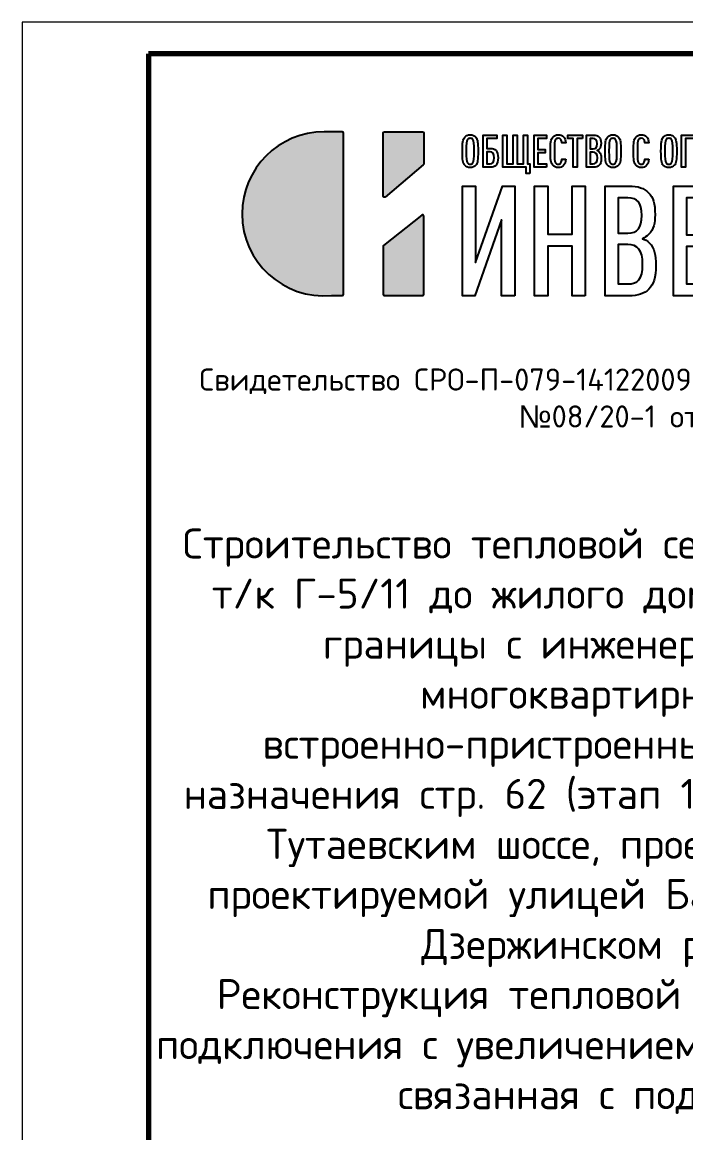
# Model space of a CAD drawing. Header units: millimetres. Extents: x 1601 to 14530, y 1157 to 12625.
# Drawn here: x 1876.7 to 1981.7, y 1921.9 to 2097.6 of the extents above; entities that cross this region are included whole.
import ezdxf

# ---------------------------------------------------------------- set-up
doc = ezdxf.new("R2010")
doc.units = ezdxf.units.MM
doc.layers.add('Основной', color=1, linetype='Continuous', lineweight=60)
doc.layers.add('Размерный', color=4, linetype='Continuous', lineweight=30)
doc.styles.add('-ISOCPEUR-', font='isocpeur.TTF')

# ---------------------------------------------------------------- blocks, each defined once
blk = doc.blocks.new('Лого')
h = blk.add_hatch(color=151)
h.set_gradient(color1=(158, 191, 227), color2=(46, 54, 92), tint=1, name='HEMISPHERICAL')
edge = h.paths.add_edge_path()
edge.add_spline(control_points=[(0.349, 0.494), (-0.191, 0.447), (-0.657, 0.871), (-0.657, 1.415), (-0.657, 1.415), (-0.657, 1.925), (-0.243, 2.339), (0.267, 2.339), (0.267, 2.339), (0.267, 2.339), (0.471, 2.339), (0.471, 2.339), (0.471, 2.339), (0.479, 2.339), (0.485, 2.333), (0.485, 2.325), (0.485, 2.325), (0.485, 2.325), (0.485, 0.508), (0.485, 0.508), (0.485, 0.508), (0.485, 0.5), (0.479, 0.494), (0.471, 0.494), (0.471, 0.494), (0.471, 0.494), (0.35, 0.494), (0.35, 0.494), (0.35, 0.494), (0.35, 0.494), (0.349, 0.494), (0.349, 0.494)], knot_values=[0, 0, 0, 0, 0.111111, 0.111111, 0.111111, 0.111211, 0.222222, 0.222222, 0.222222, 0.222322, 0.333333, 0.333333, 0.333333, 0.333433, 0.444444, 0.444444, 0.444444, 0.444544, 0.555556, 0.555556, 0.555556, 0.555656, 0.666667, 0.666667, 0.666667, 0.666767, 0.777778, 0.777778, 0.777778, 0.777878, 1, 1, 1, 1], degree=3, periodic=0)
edge = h.paths.add_edge_path()
edge.add_spline(control_points=[(0.955, 1.604), (0.955, 1.604), (1.385, 1.966), (1.385, 1.966), (1.385, 1.966), (1.388, 1.969), (1.39, 1.972), (1.39, 1.976), (1.39, 1.976), (1.39, 1.976), (1.39, 2.325), (1.39, 2.325), (1.39, 2.325), (1.39, 2.333), (1.384, 2.339), (1.377, 2.339), (1.377, 2.339), (1.377, 2.339), (0.947, 2.339), (0.947, 2.339), (0.947, 2.339), (0.939, 2.339), (0.933, 2.333), (0.933, 2.325), (0.933, 2.325), (0.933, 2.325), (0.933, 1.614), (0.933, 1.614), (0.933, 1.614), (0.933, 1.609), (0.936, 1.604), (0.941, 1.602), (0.941, 1.602), (0.946, 1.6), (0.951, 1.601), (0.955, 1.604)], knot_values=[0, 0, 0, 0, 0.1, 0.1, 0.1, 0.1001, 0.2, 0.2, 0.2, 0.2001, 0.3, 0.3, 0.3, 0.3001, 0.4, 0.4, 0.4, 0.4001, 0.5, 0.5, 0.5, 0.5001, 0.6, 0.6, 0.6, 0.6001, 0.7, 0.7, 0.7, 0.7001, 0.8, 0.8, 0.8, 0.8001, 1, 1, 1, 1], degree=3, periodic=0)
edge = h.paths.add_edge_path()
edge.add_spline(control_points=[(0.938, 1.059), (0.938, 1.059), (1.369, 1.401), (1.369, 1.401), (1.369, 1.401), (1.373, 1.404), (1.378, 1.405), (1.383, 1.402), (1.383, 1.402), (1.387, 1.4), (1.39, 1.396), (1.39, 1.39), (1.39, 1.39), (1.39, 1.39), (1.39, 0.508), (1.39, 0.508), (1.39, 0.508), (1.39, 0.5), (1.384, 0.494), (1.377, 0.494), (1.377, 0.494), (1.377, 0.494), (0.947, 0.494), (0.947, 0.494), (0.947, 0.494), (0.939, 0.494), (0.933, 0.5), (0.933, 0.508), (0.933, 0.508), (0.933, 0.508), (0.933, 1.049), (0.933, 1.049), (0.933, 1.049), (0.933, 1.053), (0.935, 1.057), (0.938, 1.059)], knot_values=[0, 0, 0, 0, 0.1, 0.1, 0.1, 0.1001, 0.2, 0.2, 0.2, 0.2001, 0.3, 0.3, 0.3, 0.3001, 0.4, 0.4, 0.4, 0.4001, 0.5, 0.5, 0.5, 0.5001, 0.6, 0.6, 0.6, 0.6001, 0.7, 0.7, 0.7, 0.7001, 0.8, 0.8, 0.8, 0.8001, 1, 1, 1, 1], degree=3, periodic=0)
at = {"color": 159}
for points, knots in [([(0.349, 0.494), (-0.191, 0.447), (-0.657, 0.871), (-0.657, 1.415), (-0.657, 1.415), (-0.657, 1.925), (-0.243, 2.339), (0.267, 2.339), (0.267, 2.339), (0.267, 2.339), (0.471, 2.339), (0.471, 2.339), (0.471, 2.339), (0.479, 2.339), (0.485, 2.333), (0.485, 2.325), (0.485, 2.325), (0.485, 2.325), (0.485, 0.508), (0.485, 0.508), (0.485, 0.508), (0.485, 0.5), (0.479, 0.494), (0.471, 0.494), (0.471, 0.494), (0.471, 0.494), (0.35, 0.494), (0.35, 0.494), (0.35, 0.494), (0.35, 0.494), (0.349, 0.494), (0.349, 0.494)], [0, 0, 0, 0, 0.111111, 0.111111, 0.111111, 0.111111, 0.222222, 0.222222, 0.222222, 0.222222, 0.333333, 0.333333, 0.333333, 0.333333, 0.444444, 0.444444, 0.444444, 0.444444, 0.555556, 0.555556, 0.555556, 0.555556, 0.666667, 0.666667, 0.666667, 0.666667, 0.777778, 0.777778, 0.777778, 0.777778, 1, 1, 1, 1]), ([(0.955, 1.604), (0.955, 1.604), (1.385, 1.966), (1.385, 1.966), (1.385, 1.966), (1.388, 1.969), (1.39, 1.972), (1.39, 1.976), (1.39, 1.976), (1.39, 1.976), (1.39, 2.325), (1.39, 2.325), (1.39, 2.325), (1.39, 2.333), (1.384, 2.339), (1.377, 2.339), (1.377, 2.339), (1.377, 2.339), (0.947, 2.339), (0.947, 2.339), (0.947, 2.339), (0.939, 2.339), (0.933, 2.333), (0.933, 2.325), (0.933, 2.325), (0.933, 2.325), (0.933, 1.614), (0.933, 1.614), (0.933, 1.614), (0.933, 1.609), (0.936, 1.604), (0.941, 1.602), (0.941, 1.602), (0.946, 1.6), (0.951, 1.601), (0.955, 1.604)], [0, 0, 0, 0, 0.1, 0.1, 0.1, 0.1, 0.2, 0.2, 0.2, 0.2, 0.3, 0.3, 0.3, 0.3, 0.4, 0.4, 0.4, 0.4, 0.5, 0.5, 0.5, 0.5, 0.6, 0.6, 0.6, 0.6, 0.7, 0.7, 0.7, 0.7, 0.8, 0.8, 0.8, 0.8, 1, 1, 1, 1]), ([(2.002, 2.121), (2.002, 2.221), (1.999, 2.253), (1.976, 2.279), (1.976, 2.279), (1.962, 2.295), (1.942, 2.306), (1.914, 2.306), (1.914, 2.306), (1.885, 2.306), (1.866, 2.295), (1.852, 2.279), (1.852, 2.279), (1.829, 2.253), (1.826, 2.221), (1.826, 2.121), (1.826, 2.121), (1.826, 2.021), (1.829, 1.988), (1.852, 1.962), (1.852, 1.962), (1.866, 1.946), (1.885, 1.936), (1.914, 1.936), (1.914, 1.936), (1.942, 1.936), (1.962, 1.946), (1.976, 1.962), (1.976, 1.962), (1.999, 1.988), (2.002, 2.021), (2.002, 2.121)], [0, 0, 0, 0, 0.111111, 0.111111, 0.111111, 0.111111, 0.222222, 0.222222, 0.222222, 0.222222, 0.333333, 0.333333, 0.333333, 0.333333, 0.444444, 0.444444, 0.444444, 0.444444, 0.555556, 0.555556, 0.555556, 0.555556, 0.666667, 0.666667, 0.666667, 0.666667, 0.777778, 0.777778, 0.777778, 0.777778, 1, 1, 1, 1]), ([(1.959, 2.121), (1.959, 2.035), (1.956, 2.006), (1.943, 1.989), (1.943, 1.989), (1.937, 1.981), (1.928, 1.975), (1.914, 1.975), (1.914, 1.975), (1.9, 1.975), (1.89, 1.981), (1.884, 1.989), (1.884, 1.989), (1.871, 2.006), (1.869, 2.035), (1.869, 2.121), (1.869, 2.121), (1.869, 2.207), (1.871, 2.235), (1.884, 2.253), (1.884, 2.253), (1.89, 2.261), (1.9, 2.266), (1.914, 2.266), (1.914, 2.266), (1.928, 2.266), (1.937, 2.261), (1.943, 2.253), (1.943, 2.253), (1.956, 2.235), (1.959, 2.207), (1.959, 2.121)], [0, 0, 0, 0, 0.111111, 0.111111, 0.111111, 0.111111, 0.222222, 0.222222, 0.222222, 0.222222, 0.333333, 0.333333, 0.333333, 0.333333, 0.444444, 0.444444, 0.444444, 0.444444, 0.555556, 0.555556, 0.555556, 0.555556, 0.666667, 0.666667, 0.666667, 0.666667, 0.777778, 0.777778, 0.777778, 0.777778, 1, 1, 1, 1]), ([(2.228, 2.046), (2.228, 2.126), (2.196, 2.152), (2.141, 2.152), (2.141, 2.152), (2.141, 2.152), (2.102, 2.152), (2.102, 2.152), (2.102, 2.152), (2.102, 2.152), (2.102, 2.262), (2.102, 2.262), (2.102, 2.262), (2.102, 2.262), (2.212, 2.262), (2.212, 2.262), (2.212, 2.262), (2.212, 2.262), (2.212, 2.302), (2.212, 2.302), (2.212, 2.302), (2.212, 2.302), (2.059, 2.302), (2.059, 2.302), (2.059, 2.302), (2.059, 2.302), (2.059, 1.94), (2.059, 1.94), (2.059, 1.94), (2.059, 1.94), (2.141, 1.94), (2.141, 1.94), (2.141, 1.94), (2.195, 1.94), (2.228, 1.966), (2.228, 2.046)], [0, 0, 0, 0, 0.1, 0.1, 0.1, 0.1, 0.2, 0.2, 0.2, 0.2, 0.3, 0.3, 0.3, 0.3, 0.4, 0.4, 0.4, 0.4, 0.5, 0.5, 0.5, 0.5, 0.6, 0.6, 0.6, 0.6, 0.7, 0.7, 0.7, 0.7, 0.8, 0.8, 0.8, 0.8, 1, 1, 1, 1]), ([(2.587, 1.868), (2.587, 1.868), (2.587, 1.979), (2.587, 1.979), (2.587, 1.979), (2.587, 1.979), (2.559, 1.979), (2.559, 1.979), (2.559, 1.979), (2.559, 1.979), (2.559, 2.302), (2.559, 2.302), (2.559, 2.302), (2.559, 2.302), (2.515, 2.302), (2.515, 2.302), (2.515, 2.302), (2.515, 2.302), (2.515, 1.979), (2.515, 1.979), (2.515, 1.979), (2.515, 1.979), (2.442, 1.979), (2.442, 1.979), (2.442, 1.979), (2.442, 1.979), (2.442, 2.302), (2.442, 2.302), (2.442, 2.302), (2.442, 2.302), (2.398, 2.302), (2.398, 2.302), (2.398, 2.302), (2.398, 2.302), (2.398, 1.979), (2.398, 1.979), (2.398, 1.979), (2.398, 1.979), (2.325, 1.979), (2.325, 1.979), (2.325, 1.979), (2.325, 1.979), (2.325, 2.302), (2.325, 2.302), (2.325, 2.302), (2.325, 2.302), (2.282, 2.302), (2.282, 2.302), (2.282, 2.302), (2.282, 2.302), (2.282, 1.94), (2.282, 1.94), (2.282, 1.94), (2.282, 1.94), (2.546, 1.94), (2.546, 1.94), (2.546, 1.94), (2.546, 1.94), (2.546, 1.868), (2.546, 1.868), (2.546, 1.868), (2.546, 1.868), (2.587, 1.868), (2.587, 1.868)], [0, 0, 0, 0, 0.058824, 0.058824, 0.058824, 0.058824, 0.117647, 0.117647, 0.117647, 0.117647, 0.176471, 0.176471, 0.176471, 0.176471, 0.235294, 0.235294, 0.235294, 0.235294, 0.294118, 0.294118, 0.294118, 0.294118, 0.352941, 0.352941, 0.352941, 0.352941, 0.411765, 0.411765, 0.411765, 0.411765, 0.470588, 0.470588, 0.470588, 0.470588, 0.529412, 0.529412, 0.529412, 0.529412, 0.588235, 0.588235, 0.588235, 0.588235, 0.647059, 0.647059, 0.647059, 0.647059, 0.705882, 0.705882, 0.705882, 0.705882, 0.764706, 0.764706, 0.764706, 0.764706, 0.823529, 0.823529, 0.823529, 0.823529, 0.882353, 0.882353, 0.882353, 0.882353, 1, 1, 1, 1]), ([(2.773, 1.94), (2.773, 1.94), (2.773, 1.979), (2.773, 1.979), (2.773, 1.979), (2.773, 1.979), (2.677, 1.979), (2.677, 1.979), (2.677, 1.979), (2.677, 1.979), (2.677, 2.102), (2.677, 2.102), (2.677, 2.102), (2.677, 2.102), (2.76, 2.102), (2.76, 2.102), (2.76, 2.102), (2.76, 2.102), (2.76, 2.141), (2.76, 2.141), (2.76, 2.141), (2.76, 2.141), (2.677, 2.141), (2.677, 2.141), (2.677, 2.141), (2.677, 2.141), (2.677, 2.262), (2.677, 2.262), (2.677, 2.262), (2.677, 2.262), (2.773, 2.262), (2.773, 2.262), (2.773, 2.262), (2.773, 2.262), (2.773, 2.302), (2.773, 2.302), (2.773, 2.302), (2.773, 2.302), (2.634, 2.302), (2.634, 2.302), (2.634, 2.302), (2.634, 2.302), (2.634, 1.94), (2.634, 1.94), (2.634, 1.94), (2.634, 1.94), (2.773, 1.94), (2.773, 1.94)], [0, 0, 0, 0, 0.076923, 0.076923, 0.076923, 0.076923, 0.153846, 0.153846, 0.153846, 0.153846, 0.230769, 0.230769, 0.230769, 0.230769, 0.307692, 0.307692, 0.307692, 0.307692, 0.384615, 0.384615, 0.384615, 0.384615, 0.461538, 0.461538, 0.461538, 0.461538, 0.538462, 0.538462, 0.538462, 0.538462, 0.615385, 0.615385, 0.615385, 0.615385, 0.692308, 0.692308, 0.692308, 0.692308, 0.769231, 0.769231, 0.769231, 0.769231, 0.846154, 0.846154, 0.846154, 0.846154, 1, 1, 1, 1]), ([(2.99, 2.029), (2.99, 2.029), (2.946, 2.029), (2.946, 2.029), (2.946, 2.029), (2.946, 2.014), (2.943, 1.998), (2.935, 1.988), (2.935, 1.988), (2.929, 1.981), (2.92, 1.975), (2.906, 1.975), (2.906, 1.975), (2.892, 1.975), (2.882, 1.981), (2.876, 1.989), (2.876, 1.989), (2.864, 2.006), (2.862, 2.035), (2.862, 2.121), (2.862, 2.121), (2.862, 2.207), (2.864, 2.235), (2.876, 2.253), (2.876, 2.253), (2.882, 2.261), (2.892, 2.266), (2.906, 2.266), (2.906, 2.266), (2.92, 2.266), (2.929, 2.261), (2.935, 2.254), (2.935, 2.254), (2.943, 2.243), (2.946, 2.228), (2.946, 2.213), (2.946, 2.213), (2.946, 2.213), (2.99, 2.213), (2.99, 2.213), (2.99, 2.213), (2.989, 2.242), (2.981, 2.268), (2.964, 2.284), (2.964, 2.284), (2.95, 2.298), (2.932, 2.306), (2.906, 2.306), (2.906, 2.306), (2.878, 2.306), (2.858, 2.295), (2.844, 2.279), (2.844, 2.279), (2.821, 2.252), (2.818, 2.221), (2.818, 2.121), (2.818, 2.121), (2.818, 2.021), (2.821, 1.99), (2.844, 1.962), (2.844, 1.962), (2.858, 1.946), (2.878, 1.936), (2.906, 1.936), (2.906, 1.936), (2.93, 1.936), (2.948, 1.943), (2.962, 1.956), (2.962, 1.956), (2.98, 1.972), (2.989, 1.999), (2.99, 2.029)], [0, 0, 0, 0, 0.052632, 0.052632, 0.052632, 0.052632, 0.105263, 0.105263, 0.105263, 0.105263, 0.157895, 0.157895, 0.157895, 0.157895, 0.210526, 0.210526, 0.210526, 0.210526, 0.263158, 0.263158, 0.263158, 0.263158, 0.315789, 0.315789, 0.315789, 0.315789, 0.368421, 0.368421, 0.368421, 0.368421, 0.421053, 0.421053, 0.421053, 0.421053, 0.473684, 0.473684, 0.473684, 0.473684, 0.526316, 0.526316, 0.526316, 0.526316, 0.578947, 0.578947, 0.578947, 0.578947, 0.631579, 0.631579, 0.631579, 0.631579, 0.684211, 0.684211, 0.684211, 0.684211, 0.736842, 0.736842, 0.736842, 0.736842, 0.789474, 0.789474, 0.789474, 0.789474, 0.842105, 0.842105, 0.842105, 0.842105, 0.894737, 0.894737, 0.894737, 0.894737, 1, 1, 1, 1]), ([(3.18, 2.262), (3.18, 2.262), (3.18, 2.302), (3.18, 2.302), (3.18, 2.302), (3.18, 2.302), (3.015, 2.302), (3.015, 2.302), (3.015, 2.302), (3.015, 2.302), (3.015, 2.262), (3.015, 2.262), (3.015, 2.262), (3.015, 2.262), (3.075, 2.262), (3.075, 2.262), (3.075, 2.262), (3.075, 2.262), (3.075, 1.94), (3.075, 1.94), (3.075, 1.94), (3.075, 1.94), (3.119, 1.94), (3.119, 1.94), (3.119, 1.94), (3.119, 1.94), (3.119, 2.262), (3.119, 2.262), (3.119, 2.262), (3.119, 2.262), (3.18, 2.262), (3.18, 2.262)], [0, 0, 0, 0, 0.111111, 0.111111, 0.111111, 0.111111, 0.222222, 0.222222, 0.222222, 0.222222, 0.333333, 0.333333, 0.333333, 0.333333, 0.444444, 0.444444, 0.444444, 0.444444, 0.555556, 0.555556, 0.555556, 0.555556, 0.666667, 0.666667, 0.666667, 0.666667, 0.777778, 0.777778, 0.777778, 0.777778, 1, 1, 1, 1]), ([(3.39, 2.041), (3.39, 2.072), (3.387, 2.097), (3.369, 2.115), (3.369, 2.115), (3.362, 2.121), (3.354, 2.126), (3.346, 2.128), (3.346, 2.128), (3.353, 2.131), (3.36, 2.136), (3.367, 2.142), (3.367, 2.142), (3.384, 2.159), (3.388, 2.181), (3.388, 2.207), (3.388, 2.207), (3.388, 2.246), (3.382, 2.263), (3.367, 2.28), (3.367, 2.28), (3.352, 2.295), (3.333, 2.302), (3.301, 2.302), (3.301, 2.302), (3.301, 2.302), (3.223, 2.302), (3.223, 2.302), (3.223, 2.302), (3.223, 2.302), (3.223, 1.94), (3.223, 1.94), (3.223, 1.94), (3.223, 1.94), (3.301, 1.94), (3.301, 1.94), (3.301, 1.94), (3.333, 1.94), (3.352, 1.946), (3.367, 1.962), (3.367, 1.962), (3.383, 1.978), (3.39, 1.998), (3.39, 2.041)], [0, 0, 0, 0, 0.083333, 0.083333, 0.083333, 0.083333, 0.166667, 0.166667, 0.166667, 0.166667, 0.25, 0.25, 0.25, 0.25, 0.333333, 0.333333, 0.333333, 0.333333, 0.416667, 0.416667, 0.416667, 0.416667, 0.5, 0.5, 0.5, 0.5, 0.583333, 0.583333, 0.583333, 0.583333, 0.666667, 0.666667, 0.666667, 0.666667, 0.75, 0.75, 0.75, 0.75, 0.833333, 0.833333, 0.833333, 0.833333, 1, 1, 1, 1]), ([(3.344, 2.205), (3.344, 2.163), (3.329, 2.147), (3.298, 2.147), (3.298, 2.147), (3.298, 2.147), (3.266, 2.147), (3.266, 2.147), (3.266, 2.147), (3.266, 2.147), (3.266, 2.262), (3.266, 2.262), (3.266, 2.262), (3.266, 2.262), (3.298, 2.262), (3.298, 2.262), (3.298, 2.262), (3.33, 2.262), (3.344, 2.248), (3.344, 2.205)], [0, 0, 0, 0, 0.166667, 0.166667, 0.166667, 0.166667, 0.333333, 0.333333, 0.333333, 0.333333, 0.5, 0.5, 0.5, 0.5, 0.666667, 0.666667, 0.666667, 0.666667, 1, 1, 1, 1]), ([(3.611, 2.121), (3.611, 2.221), (3.608, 2.253), (3.585, 2.279), (3.585, 2.279), (3.571, 2.295), (3.551, 2.306), (3.523, 2.306), (3.523, 2.306), (3.495, 2.306), (3.475, 2.295), (3.461, 2.279), (3.461, 2.279), (3.438, 2.253), (3.435, 2.221), (3.435, 2.121), (3.435, 2.121), (3.435, 2.021), (3.438, 1.988), (3.461, 1.962), (3.461, 1.962), (3.475, 1.946), (3.495, 1.936), (3.523, 1.936), (3.523, 1.936), (3.551, 1.936), (3.571, 1.946), (3.585, 1.962), (3.585, 1.962), (3.608, 1.988), (3.611, 2.021), (3.611, 2.121)], [0, 0, 0, 0, 0.111111, 0.111111, 0.111111, 0.111111, 0.222222, 0.222222, 0.222222, 0.222222, 0.333333, 0.333333, 0.333333, 0.333333, 0.444444, 0.444444, 0.444444, 0.444444, 0.555556, 0.555556, 0.555556, 0.555556, 0.666667, 0.666667, 0.666667, 0.666667, 0.777778, 0.777778, 0.777778, 0.777778, 1, 1, 1, 1]), ([(3.568, 2.121), (3.568, 2.035), (3.565, 2.006), (3.552, 1.989), (3.552, 1.989), (3.546, 1.981), (3.537, 1.975), (3.523, 1.975), (3.523, 1.975), (3.509, 1.975), (3.499, 1.981), (3.493, 1.989), (3.493, 1.989), (3.48, 2.006), (3.478, 2.035), (3.478, 2.121), (3.478, 2.121), (3.478, 2.207), (3.48, 2.235), (3.493, 2.253), (3.493, 2.253), (3.499, 2.261), (3.509, 2.266), (3.523, 2.266), (3.523, 2.266), (3.537, 2.266), (3.546, 2.261), (3.552, 2.253), (3.552, 2.253), (3.565, 2.235), (3.568, 2.207), (3.568, 2.121)], [0, 0, 0, 0, 0.111111, 0.111111, 0.111111, 0.111111, 0.222222, 0.222222, 0.222222, 0.222222, 0.333333, 0.333333, 0.333333, 0.333333, 0.444444, 0.444444, 0.444444, 0.444444, 0.555556, 0.555556, 0.555556, 0.555556, 0.666667, 0.666667, 0.666667, 0.666667, 0.777778, 0.777778, 0.777778, 0.777778, 1, 1, 1, 1]), ([(3.926, 2.029), (3.926, 2.029), (3.883, 2.029), (3.883, 2.029), (3.883, 2.029), (3.882, 2.014), (3.879, 1.998), (3.871, 1.988), (3.871, 1.988), (3.865, 1.981), (3.856, 1.975), (3.842, 1.975), (3.842, 1.975), (3.828, 1.975), (3.819, 1.981), (3.812, 1.989), (3.812, 1.989), (3.8, 2.006), (3.798, 2.035), (3.798, 2.121), (3.798, 2.121), (3.798, 2.207), (3.8, 2.235), (3.812, 2.253), (3.812, 2.253), (3.819, 2.261), (3.828, 2.266), (3.842, 2.266), (3.842, 2.266), (3.856, 2.266), (3.865, 2.261), (3.871, 2.254), (3.871, 2.254), (3.88, 2.243), (3.882, 2.228), (3.883, 2.213), (3.883, 2.213), (3.883, 2.213), (3.926, 2.213), (3.926, 2.213), (3.926, 2.213), (3.925, 2.242), (3.917, 2.268), (3.9, 2.284), (3.9, 2.284), (3.886, 2.298), (3.868, 2.306), (3.842, 2.306), (3.842, 2.306), (3.814, 2.306), (3.794, 2.295), (3.78, 2.279), (3.78, 2.279), (3.757, 2.252), (3.754, 2.221), (3.754, 2.121), (3.754, 2.121), (3.754, 2.021), (3.757, 1.99), (3.78, 1.962), (3.78, 1.962), (3.794, 1.946), (3.814, 1.936), (3.842, 1.936), (3.842, 1.936), (3.866, 1.936), (3.884, 1.943), (3.898, 1.956), (3.898, 1.956), (3.916, 1.972), (3.925, 1.999), (3.926, 2.029)], [0, 0, 0, 0, 0.052632, 0.052632, 0.052632, 0.052632, 0.105263, 0.105263, 0.105263, 0.105263, 0.157895, 0.157895, 0.157895, 0.157895, 0.210526, 0.210526, 0.210526, 0.210526, 0.263158, 0.263158, 0.263158, 0.263158, 0.315789, 0.315789, 0.315789, 0.315789, 0.368421, 0.368421, 0.368421, 0.368421, 0.421053, 0.421053, 0.421053, 0.421053, 0.473684, 0.473684, 0.473684, 0.473684, 0.526316, 0.526316, 0.526316, 0.526316, 0.578947, 0.578947, 0.578947, 0.578947, 0.631579, 0.631579, 0.631579, 0.631579, 0.684211, 0.684211, 0.684211, 0.684211, 0.736842, 0.736842, 0.736842, 0.736842, 0.789474, 0.789474, 0.789474, 0.789474, 0.842105, 0.842105, 0.842105, 0.842105, 0.894737, 0.894737, 0.894737, 0.894737, 1, 1, 1, 1]), ([(4.241, 2.121), (4.241, 2.221), (4.238, 2.253), (4.214, 2.279), (4.214, 2.279), (4.2, 2.295), (4.181, 2.306), (4.152, 2.306), (4.152, 2.306), (4.124, 2.306), (4.105, 2.295), (4.09, 2.279), (4.09, 2.279), (4.067, 2.253), (4.064, 2.221), (4.064, 2.121), (4.064, 2.121), (4.064, 2.021), (4.067, 1.988), (4.09, 1.962), (4.09, 1.962), (4.105, 1.946), (4.124, 1.936), (4.152, 1.936), (4.152, 1.936), (4.181, 1.936), (4.2, 1.946), (4.214, 1.962), (4.214, 1.962), (4.238, 1.988), (4.241, 2.021), (4.241, 2.121)], [0, 0, 0, 0, 0.111111, 0.111111, 0.111111, 0.111111, 0.222222, 0.222222, 0.222222, 0.222222, 0.333333, 0.333333, 0.333333, 0.333333, 0.444444, 0.444444, 0.444444, 0.444444, 0.555556, 0.555556, 0.555556, 0.555556, 0.666667, 0.666667, 0.666667, 0.666667, 0.777778, 0.777778, 0.777778, 0.777778, 1, 1, 1, 1]), ([(4.197, 2.121), (4.197, 2.035), (4.194, 2.006), (4.182, 1.989), (4.182, 1.989), (4.176, 1.981), (4.167, 1.975), (4.152, 1.975), (4.152, 1.975), (4.138, 1.975), (4.128, 1.981), (4.122, 1.989), (4.122, 1.989), (4.11, 2.006), (4.108, 2.035), (4.108, 2.121), (4.108, 2.121), (4.108, 2.207), (4.11, 2.235), (4.122, 2.253), (4.122, 2.253), (4.128, 2.261), (4.138, 2.266), (4.152, 2.266), (4.152, 2.266), (4.167, 2.266), (4.176, 2.261), (4.182, 2.253), (4.182, 2.253), (4.194, 2.235), (4.197, 2.207), (4.197, 2.121)], [0, 0, 0, 0, 0.111111, 0.111111, 0.111111, 0.111111, 0.222222, 0.222222, 0.222222, 0.222222, 0.333333, 0.333333, 0.333333, 0.333333, 0.444444, 0.444444, 0.444444, 0.444444, 0.555556, 0.555556, 0.555556, 0.555556, 0.666667, 0.666667, 0.666667, 0.666667, 0.777778, 0.777778, 0.777778, 0.777778, 1, 1, 1, 1]), ([(4.434, 2.262), (4.434, 2.262), (4.434, 2.302), (4.434, 2.302), (4.434, 2.302), (4.434, 2.302), (4.297, 2.302), (4.297, 2.302), (4.297, 2.302), (4.297, 2.302), (4.297, 1.94), (4.297, 1.94), (4.297, 1.94), (4.297, 1.94), (4.341, 1.94), (4.341, 1.94), (4.341, 1.94), (4.341, 1.94), (4.341, 2.262), (4.341, 2.262), (4.341, 2.262), (4.341, 2.262), (4.434, 2.262), (4.434, 2.262)], [0, 0, 0, 0, 0.142857, 0.142857, 0.142857, 0.142857, 0.285714, 0.285714, 0.285714, 0.285714, 0.428571, 0.428571, 0.428571, 0.428571, 0.571429, 0.571429, 0.571429, 0.571429, 0.714286, 0.714286, 0.714286, 0.714286, 1, 1, 1, 1]), ([(2.184, 2.046), (2.184, 1.997), (2.169, 1.979), (2.14, 1.979), (2.14, 1.979), (2.14, 1.979), (2.102, 1.979), (2.102, 1.979), (2.102, 1.979), (2.102, 1.979), (2.102, 2.113), (2.102, 2.113), (2.102, 2.113), (2.102, 2.113), (2.14, 2.113), (2.14, 2.113), (2.14, 2.113), (2.169, 2.113), (2.184, 2.095), (2.184, 2.046)], [0, 0, 0, 0, 0.166667, 0.166667, 0.166667, 0.166667, 0.333333, 0.333333, 0.333333, 0.333333, 0.5, 0.5, 0.5, 0.5, 0.666667, 0.666667, 0.666667, 0.666667, 1, 1, 1, 1]), ([(3.347, 2.044), (3.347, 1.994), (3.331, 1.979), (3.298, 1.979), (3.298, 1.979), (3.298, 1.979), (3.266, 1.979), (3.266, 1.979), (3.266, 1.979), (3.266, 1.979), (3.266, 2.109), (3.266, 2.109), (3.266, 2.109), (3.266, 2.109), (3.298, 2.109), (3.298, 2.109), (3.298, 2.109), (3.33, 2.109), (3.347, 2.091), (3.347, 2.044)], [0, 0, 0, 0, 0.166667, 0.166667, 0.166667, 0.166667, 0.333333, 0.333333, 0.333333, 0.333333, 0.5, 0.5, 0.5, 0.5, 0.666667, 0.666667, 0.666667, 0.666667, 1, 1, 1, 1]), ([(2.416, 0.491), (2.416, 0.491), (2.416, 1.727), (2.416, 1.727), (2.416, 1.727), (2.416, 1.727), (2.279, 1.727), (2.279, 1.727), (2.279, 1.727), (2.279, 1.727), (1.975, 0.868), (1.975, 0.868), (1.975, 0.868), (1.975, 0.868), (1.975, 1.727), (1.975, 1.727), (1.975, 1.727), (1.975, 1.727), (1.826, 1.727), (1.826, 1.727), (1.826, 1.727), (1.826, 1.727), (1.826, 0.491), (1.826, 0.491), (1.826, 0.491), (1.826, 0.491), (1.965, 0.491), (1.965, 0.491), (1.965, 0.491), (1.965, 0.491), (2.267, 1.349), (2.267, 1.349), (2.267, 1.349), (2.267, 1.349), (2.267, 0.491), (2.267, 0.491), (2.267, 0.491), (2.267, 0.491), (2.416, 0.491), (2.416, 0.491)], [0, 0, 0, 0, 0.090909, 0.090909, 0.090909, 0.090909, 0.181818, 0.181818, 0.181818, 0.181818, 0.272727, 0.272727, 0.272727, 0.272727, 0.363636, 0.363636, 0.363636, 0.363636, 0.454545, 0.454545, 0.454545, 0.454545, 0.545455, 0.545455, 0.545455, 0.545455, 0.636364, 0.636364, 0.636364, 0.636364, 0.727273, 0.727273, 0.727273, 0.727273, 0.818182, 0.818182, 0.818182, 0.818182, 1, 1, 1, 1]), ([(3.211, 0.491), (3.211, 0.491), (3.211, 1.727), (3.211, 1.727), (3.211, 1.727), (3.211, 1.727), (3.062, 1.727), (3.062, 1.727), (3.062, 1.727), (3.062, 1.727), (3.062, 1.187), (3.062, 1.187), (3.062, 1.187), (3.062, 1.187), (2.787, 1.187), (2.787, 1.187), (2.787, 1.187), (2.787, 1.187), (2.787, 1.727), (2.787, 1.727), (2.787, 1.727), (2.787, 1.727), (2.638, 1.727), (2.638, 1.727), (2.638, 1.727), (2.638, 1.727), (2.638, 0.491), (2.638, 0.491), (2.638, 0.491), (2.638, 0.491), (2.787, 0.491), (2.787, 0.491), (2.787, 0.491), (2.787, 0.491), (2.787, 1.052), (2.787, 1.052), (2.787, 1.052), (2.787, 1.052), (3.062, 1.052), (3.062, 1.052), (3.062, 1.052), (3.062, 1.052), (3.062, 0.491), (3.062, 0.491), (3.062, 0.491), (3.062, 0.491), (3.211, 0.491), (3.211, 0.491)], [0, 0, 0, 0, 0.076923, 0.076923, 0.076923, 0.076923, 0.153846, 0.153846, 0.153846, 0.153846, 0.230769, 0.230769, 0.230769, 0.230769, 0.307692, 0.307692, 0.307692, 0.307692, 0.384615, 0.384615, 0.384615, 0.384615, 0.461538, 0.461538, 0.461538, 0.461538, 0.538462, 0.538462, 0.538462, 0.538462, 0.615385, 0.615385, 0.615385, 0.615385, 0.692308, 0.692308, 0.692308, 0.692308, 0.769231, 0.769231, 0.769231, 0.769231, 0.846154, 0.846154, 0.846154, 0.846154, 1, 1, 1, 1]), ([(4.006, 0.839), (4.006, 0.944), (3.995, 1.028), (3.931, 1.09), (3.931, 1.09), (3.91, 1.109), (3.883, 1.127), (3.855, 1.135), (3.855, 1.135), (3.879, 1.146), (3.903, 1.161), (3.924, 1.182), (3.924, 1.182), (3.985, 1.241), (3.997, 1.314), (3.997, 1.403), (3.997, 1.403), (3.997, 1.536), (3.978, 1.597), (3.924, 1.653), (3.924, 1.653), (3.874, 1.705), (3.808, 1.727), (3.699, 1.727), (3.699, 1.727), (3.699, 1.727), (3.433, 1.727), (3.433, 1.727), (3.433, 1.727), (3.433, 1.727), (3.433, 0.491), (3.433, 0.491), (3.433, 0.491), (3.433, 0.491), (3.699, 0.491), (3.699, 0.491), (3.699, 0.491), (3.808, 0.491), (3.876, 0.514), (3.926, 0.566), (3.926, 0.566), (3.982, 0.623), (4.006, 0.689), (4.006, 0.839)], [0, 0, 0, 0, 0.083333, 0.083333, 0.083333, 0.083333, 0.166667, 0.166667, 0.166667, 0.166667, 0.25, 0.25, 0.25, 0.25, 0.333333, 0.333333, 0.333333, 0.333333, 0.416667, 0.416667, 0.416667, 0.416667, 0.5, 0.5, 0.5, 0.5, 0.583333, 0.583333, 0.583333, 0.583333, 0.666667, 0.666667, 0.666667, 0.666667, 0.75, 0.75, 0.75, 0.75, 0.833333, 0.833333, 0.833333, 0.833333, 1, 1, 1, 1]), ([(4.681, 0.491), (4.681, 0.491), (4.681, 0.625), (4.681, 0.625), (4.681, 0.625), (4.681, 0.625), (4.353, 0.625), (4.353, 0.625), (4.353, 0.625), (4.353, 0.625), (4.353, 1.045), (4.353, 1.045), (4.353, 1.045), (4.353, 1.045), (4.636, 1.045), (4.636, 1.045), (4.636, 1.045), (4.636, 1.045), (4.636, 1.179), (4.636, 1.179), (4.636, 1.179), (4.636, 1.179), (4.353, 1.179), (4.353, 1.179), (4.353, 1.179), (4.353, 1.179), (4.353, 1.594), (4.353, 1.594), (4.353, 1.594), (4.353, 1.594), (4.681, 1.594), (4.681, 1.594), (4.681, 1.594), (4.681, 1.594), (4.681, 1.727), (4.681, 1.727), (4.681, 1.727), (4.681, 1.727), (4.204, 1.727), (4.204, 1.727), (4.204, 1.727), (4.204, 1.727), (4.204, 0.491), (4.204, 0.491), (4.204, 0.491), (4.204, 0.491), (4.681, 0.491), (4.681, 0.491)], [0, 0, 0, 0, 0.076923, 0.076923, 0.076923, 0.076923, 0.153846, 0.153846, 0.153846, 0.153846, 0.230769, 0.230769, 0.230769, 0.230769, 0.307692, 0.307692, 0.307692, 0.307692, 0.384615, 0.384615, 0.384615, 0.384615, 0.461538, 0.461538, 0.461538, 0.461538, 0.538462, 0.538462, 0.538462, 0.538462, 0.615385, 0.615385, 0.615385, 0.615385, 0.692308, 0.692308, 0.692308, 0.692308, 0.769231, 0.769231, 0.769231, 0.769231, 0.846154, 0.846154, 0.846154, 0.846154, 1, 1, 1, 1]), ([(3.848, 1.396), (3.848, 1.255), (3.798, 1.198), (3.692, 1.198), (3.692, 1.198), (3.692, 1.198), (3.582, 1.198), (3.582, 1.198), (3.582, 1.198), (3.582, 1.198), (3.582, 1.594), (3.582, 1.594), (3.582, 1.594), (3.582, 1.594), (3.692, 1.594), (3.692, 1.594), (3.692, 1.594), (3.799, 1.594), (3.848, 1.545), (3.848, 1.396)], [0, 0, 0, 0, 0.166667, 0.166667, 0.166667, 0.166667, 0.333333, 0.333333, 0.333333, 0.333333, 0.5, 0.5, 0.5, 0.5, 0.666667, 0.666667, 0.666667, 0.666667, 1, 1, 1, 1]), ([(0.938, 1.059), (0.938, 1.059), (1.369, 1.401), (1.369, 1.401), (1.369, 1.401), (1.373, 1.404), (1.378, 1.405), (1.383, 1.402), (1.383, 1.402), (1.387, 1.4), (1.39, 1.396), (1.39, 1.39), (1.39, 1.39), (1.39, 1.39), (1.39, 0.508), (1.39, 0.508), (1.39, 0.508), (1.39, 0.5), (1.384, 0.494), (1.377, 0.494), (1.377, 0.494), (1.377, 0.494), (0.947, 0.494), (0.947, 0.494), (0.947, 0.494), (0.939, 0.494), (0.933, 0.5), (0.933, 0.508), (0.933, 0.508), (0.933, 0.508), (0.933, 1.049), (0.933, 1.049), (0.933, 1.049), (0.933, 1.053), (0.935, 1.057), (0.938, 1.059)], [0, 0, 0, 0, 0.1, 0.1, 0.1, 0.1, 0.2, 0.2, 0.2, 0.2, 0.3, 0.3, 0.3, 0.3, 0.4, 0.4, 0.4, 0.4, 0.5, 0.5, 0.5, 0.5, 0.6, 0.6, 0.6, 0.6, 0.7, 0.7, 0.7, 0.7, 0.8, 0.8, 0.8, 0.8, 1, 1, 1, 1]), ([(3.857, 0.847), (3.857, 0.677), (3.803, 0.625), (3.69, 0.625), (3.69, 0.625), (3.69, 0.625), (3.582, 0.625), (3.582, 0.625), (3.582, 0.625), (3.582, 0.625), (3.582, 1.069), (3.582, 1.069), (3.582, 1.069), (3.582, 1.069), (3.69, 1.069), (3.69, 1.069), (3.69, 1.069), (3.801, 1.069), (3.857, 1.007), (3.857, 0.847)], [0, 0, 0, 0, 0.166667, 0.166667, 0.166667, 0.166667, 0.333333, 0.333333, 0.333333, 0.333333, 0.5, 0.5, 0.5, 0.5, 0.666667, 0.666667, 0.666667, 0.666667, 1, 1, 1, 1])]:
    blk.add_open_spline(points, degree=3, knots=knots, dxfattribs=at)

msp = doc.modelspace()

# ---------------------------------------------------------------- linework, layer by layer
at = {"layer": 'Основной', "color": 7, "lineweight": 70}
for p, q in [((2081.6812, 2092.5804), (1896.6812, 2092.5804)), ((1896.6812, 2092.5804), (1896.6812, 1805.5804))]:
    msp.add_line(p, q, dxfattribs=at)
at = {"layer": 'Размерный', "color": 7, "lineweight": 20}
for p, q in [((1876.6812, 2097.5804), (1876.6812, 1800.5804)), ((1876.6812, 2097.5804), (1876.6812, 1800.5804)), ((2086.6812, 2097.5804), (1876.6812, 2097.5804))]:
    msp.add_line(p, q, dxfattribs=at)

# ---------------------------------------------------------------- block references
at = {"xscale": 14.03940509185902, "yscale": 14.03940509185902, "zscale": 14.03940509185902}
msp.add_blockref('Лого', (1920.7003, 2047.4072), dxfattribs=at)

# ---------------------------------------------------------------- texts
at = {"layer": 'Размерный', "color": 7, "lineweight": 30, "insert": (1896.6812, 2042.8085), "char_height": 3.5, "attachment_point": 1, "style": '-ISOCPEUR-'}
msp.add_mtext_dynamic_manual_height_columns('\\pi4.5332,l3.5,t8.0332;Свидетельство СРО-П-079-14122009 на основании Решения Совета Ассоциации \\P\\pi55.027,t58.527;{\\fArial|b0|i0|c204|p34;№}08/20-1 от "20" августа 2018 г.', width=185, gutter_width=12.5, heights=[11.0681], dxfattribs=at)
at = {"layer": 'Размерный', "color": 7, "lineweight": 30, "insert": (1989.1812, 2017.4962), "char_height": 4.75, "width": 185, "attachment_point": 2, "style": '-ISOCPEUR-'}
msp.add_mtext('\\pl4.75,t4.75;Строительство тепловой сети от участка тепловой сети от т/к Г-5/11 до жилого дома 2-ой Брагинский пр., 10 до границы с инженерно-техническими сетями многоквартирного жилого дома со встроенно-пристроенными помещениями нежилого назначения стр. 62 (этап 1 и 2) в квартале, ограниченном Тутаевским шоссе, проектируемой улицей Панина, проектируемой улицей Батова и охранной зоной ЛЭП в Дзержинском районе г. Ярославля. \\P\\pl0,tz;Реконструкция тепловой сети от т/к Г-5/11 до точки подключения с увеличением диаметров с 2Ду125 на 2Ду150, связанная с подключением объекта', dxfattribs=at)

doc.saveas('drawing.dxf')
